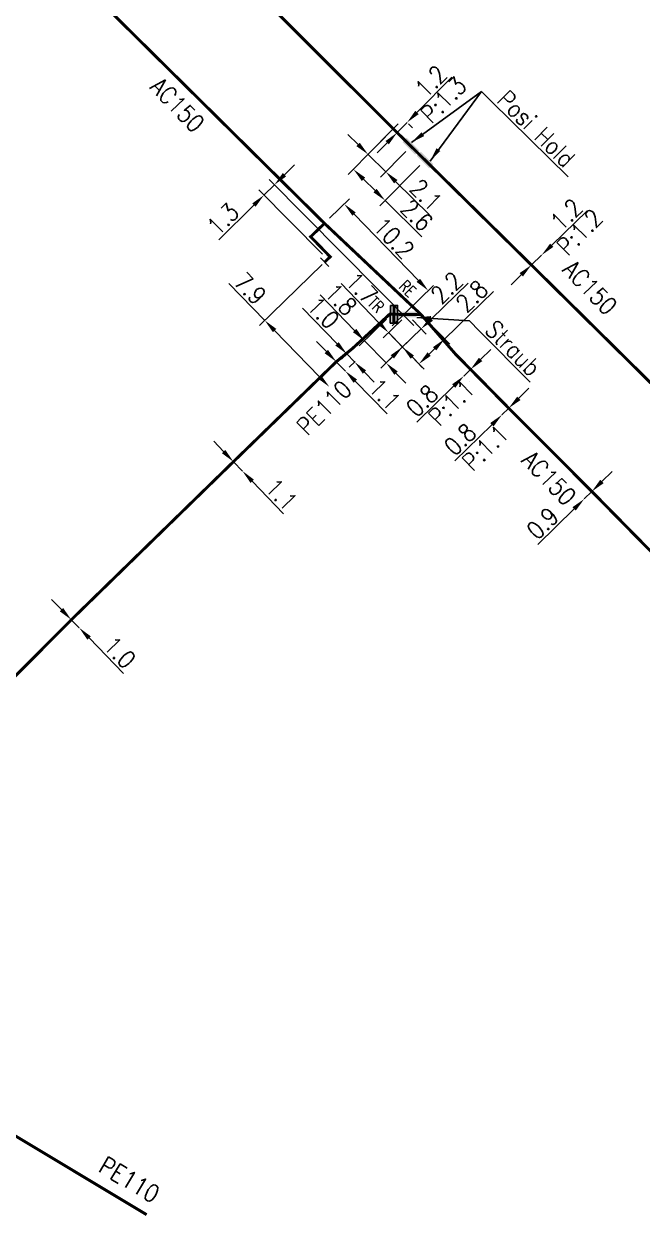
# Model space of a CAD drawing. Header units: millimetres. Extents: x 160996 to 162003, y 120996 to 122000.
# Drawn here: x 161635.1 to 161687.5, y 120999.9 to 121100.8 of the extents above; entities that cross this region are included whole.
import ezdxf
from ezdxf.enums import TextEntityAlignment as Align

# ---------------------------------------------------------------- set-up
doc = ezdxf.new("R2010")
doc.units = ezdxf.units.MM
doc.header["$PDMODE"] = 34
doc.linetypes.add('L_25_AP', pattern=[2000, 1000, 1000])
doc.linetypes.add('L_25_PE', pattern=[2000, 1000, 1000])
doc.layers.get('0').update_dxf_attribs({"linetype": 'CONTINUOUS'})
doc.layers.get('Defpoints').update_dxf_attribs({"linetype": 'CONTINUOUS'})
doc.layers.add('L_150', color=1, linetype='CONTINUOUS')
doc.layers.add('L_340', color=7, linetype='CONTINUOUS')
doc.styles.get("Standard").update_dxf_attribs({"font": 'romans.shx', "width": 0.85})
doc.dimstyles.get("Standard").update_dxf_attribs({"dimtxt": 1.5, "dimasz": 1.2, "dimexe": 0.625, "dimexo": 0.625, "dimgap": 0.25, "dimtad": 1, "dimdec": 1, "dimzin": 0, "dimdsep": 46, "dimtxsty": 'Standard', "dimcen": -0.5, "dimadec": 0, "dimazin": 0, "dimtfac": 1, "dimtdec": 1, "dimtmove": 0, "dimatfit": 3, "dimfxl": 0, "dimtolj": 1, "dimtzin": 0, "dimarcsym": 0})

# ---------------------------------------------------------------- blocks, each defined once
blk = doc.blocks.new('*D1552')
at = {"layer": 'Defpoints', "color": 0, "linetype": 'Continuous', "transparency": 16777216}
for p in [(161667.25, 121092.76), (161667.9, 121090.43), (161664.27, 121089.74)]:
    blk.add_point(p, dxfattribs=at)
at = {"layer": 'L_340', "color": 0, "linetype": 'Continuous', "lineweight": -2, "transparency": 16777216}
for p, q in [((161666.81, 121092.32), (161663.84, 121089.3)), ((161663.42, 121090.59), (161662.56, 121091.43)), ((161664.27, 121089.74), (161665.77, 121088.27)), ((161667.46, 121089.99), (161665.33, 121087.82)), ((161666.62, 121087.43), (161669.48, 121084.61))]:
    blk.add_line(p, q, dxfattribs=at)
at = {"layer": 'L_340', "color": 0, "linetype": 'Continuous', "transparency": 16777216}
for points in [[(161663.56, 121090.73), (161663.28, 121090.44), (161664.27, 121089.74)], [(161666.76, 121087.57), (161666.48, 121087.28), (161665.77, 121088.27)]]:
    blk.add_solid(points, dxfattribs=at)
at = {"layer": 'L_340', "color": 0, "linetype": 'Continuous', "transparency": 16777216, "insert": (161669.18, 121086.31), "char_height": 1.5, "attachment_point": 5, "rotation": 315.4218}
blk.add_mtext('\\A1;2.1', dxfattribs=at)
blk = doc.blocks.new('*D1559')
at = {"layer": 'Defpoints', "color": 0, "linetype": 'Continuous', "transparency": 16777216}
for p in [(161671.66, 121072.85), (161672.38, 121070.98), (161672.38, 121070.98)]:
    blk.add_point(p, dxfattribs=at)
at = {"layer": 'L_150', "color": 0, "linetype": 'Continuous', "lineweight": -2, "transparency": 16777216}
for p, q in [((161673.8, 121072.38), (161674.66, 121073.23)), ((161672.1, 121072.4), (161673.39, 121071.1)), ((161672.95, 121071.54), (161672.38, 121070.98)), ((161671.52, 121070.14), (161668.41, 121067.07)), ((161672.82, 121070.53), (161672.82, 121070.53))]:
    blk.add_line(p, q, dxfattribs=at)
at = {"layer": 'L_150', "color": 0, "linetype": 'Continuous', "transparency": 16777216}
for points in [[(161673.66, 121072.53), (161673.94, 121072.24), (161672.95, 121071.54)], [(161671.38, 121070.28), (161671.66, 121069.99), (161672.38, 121070.98)]]:
    blk.add_solid(points, dxfattribs=at)
at = {"layer": 'L_150', "color": 0, "linetype": 'Continuous', "transparency": 16777216, "insert": (161668.84, 121068.89), "char_height": 1.5, "attachment_point": 5, "rotation": 44.6023}
blk.add_mtext('\\A1;0.8', dxfattribs=at)
blk = doc.blocks.new('*D1560')
at = {"layer": 'Defpoints', "color": 0, "linetype": 'Continuous', "transparency": 16777216}
for p in [(161661.58, 121072.19), (161662.35, 121071.4), (161662.35, 121071.4)]:
    blk.add_point(p, dxfattribs=at)
at = {"layer": 'L_150', "color": 0, "linetype": 'Continuous', "lineweight": -2, "transparency": 16777216}
for p, q in [((161660.74, 121073.05), (161659.9, 121073.9)), ((161661.58, 121072.19), (161662.35, 121071.4)), ((161663.19, 121070.55), (161665.89, 121067.79))]:
    blk.add_line(p, q, dxfattribs=at)
at = {"layer": 'L_150', "color": 0, "linetype": 'Continuous', "transparency": 16777216}
for points in [[(161660.88, 121073.19), (161660.59, 121072.91), (161661.58, 121072.19)], [(161663.33, 121070.69), (161663.04, 121070.41), (161662.35, 121071.4)]]:
    blk.add_solid(points, dxfattribs=at)
at = {"layer": 'L_150', "color": 0, "linetype": 'Continuous', "transparency": 16777216, "insert": (161665.68, 121069.43), "char_height": 1.5, "attachment_point": 5, "rotation": 314.4401}
blk.add_mtext('\\A1;1.1', dxfattribs=at)
blk = doc.blocks.new('*D1561')
at = {"layer": 'Defpoints', "color": 0, "linetype": 'Continuous', "transparency": 16777216}
for p in [(161667.58, 121076.19), (161665.85, 121074.81), (161667.18, 121073.44)]:
    blk.add_point(p, dxfattribs=at)
at = {"layer": 'L_340', "color": 0, "linetype": 'Continuous', "lineweight": -2, "transparency": 16777216}
for p, q in [((161669.63, 121075.81), (161672.76, 121078.85)), ((161667.18, 121073.44), (161668.76, 121074.97)), ((161668.02, 121075.74), (161669.2, 121074.52)), ((161666.29, 121074.36), (161667.62, 121072.99)), ((161666.32, 121072.6), (161665.46, 121071.76))]:
    blk.add_line(p, q, dxfattribs=at)
at = {"layer": 'L_340', "color": 0, "linetype": 'Continuous', "transparency": 16777216}
for points in [[(161669.49, 121075.95), (161669.77, 121075.66), (161668.76, 121074.97)], [(161666.18, 121072.74), (161666.46, 121072.46), (161667.18, 121073.44)]]:
    blk.add_solid(points, dxfattribs=at)
at = {"layer": 'L_340', "color": 0, "linetype": 'Continuous', "transparency": 16777216, "insert": (161670.93, 121078.46), "char_height": 1.5, "attachment_point": 5, "rotation": 44.1519}
blk.add_mtext('\\A1;2.2', dxfattribs=at)
blk = doc.blocks.new('*D1562')
at = {"layer": 'Defpoints', "color": 0, "linetype": 'Continuous', "transparency": 16777216}
for p in [(161652.87, 121063.73), (161653.63, 121062.94), (161653.63, 121062.94)]:
    blk.add_point(p, dxfattribs=at)
at = {"layer": 'L_150', "color": 0, "linetype": 'Continuous', "lineweight": -2, "transparency": 16777216}
for p, q in [((161652.03, 121064.59), (161651.2, 121065.46)), ((161652.87, 121063.73), (161653.63, 121062.94)), ((161654.46, 121062.07), (161657.12, 121059.32))]:
    blk.add_line(p, q, dxfattribs=at)
at = {"layer": 'L_150', "color": 0, "linetype": 'Continuous', "transparency": 16777216}
for points in [[(161652.18, 121064.73), (161651.89, 121064.45), (161652.87, 121063.73)], [(161654.61, 121062.21), (161654.32, 121061.93), (161653.63, 121062.94)]]:
    blk.add_solid(points, dxfattribs=at)
at = {"layer": 'L_150', "color": 0, "linetype": 'Continuous', "transparency": 16777216, "insert": (161656.93, 121060.96), "char_height": 1.5, "attachment_point": 5, "rotation": 313.94}
blk.add_mtext('\\A1;1.1', dxfattribs=at)
blk = doc.blocks.new('*D1563')
at = {"layer": 'Defpoints', "color": 0, "linetype": 'Continuous', "transparency": 16777216}
for p in [(161660.84, 121080.86), (161660.99, 121070.06), (161660.99, 121070.06)]:
    blk.add_point(p, dxfattribs=at)
at = {"layer": 'L_340', "color": 0, "linetype": 'Continuous', "lineweight": -2, "transparency": 16777216}
for p, q in [((161660.39, 121080.42), (161655.07, 121075.25)), ((161655.52, 121075.69), (161652.49, 121078.8)), ((161660.15, 121070.92), (161656.35, 121074.83)), ((161661.43, 121070.49), (161661.43, 121070.49))]:
    blk.add_line(p, q, dxfattribs=at)
at = {"layer": 'L_340', "color": 0, "linetype": 'Continuous', "transparency": 16777216}
for points in [[(161656.5, 121074.97), (161656.21, 121074.69), (161655.52, 121075.69)], [(161660.29, 121071.06), (161660.01, 121070.78), (161660.99, 121070.06)]]:
    blk.add_solid(points, dxfattribs=at)
at = {"layer": 'L_340', "color": 0, "linetype": 'Continuous', "transparency": 16777216, "insert": (161654.3, 121078.38), "char_height": 1.5, "attachment_point": 5, "rotation": 314.1519}
blk.add_mtext('\\A1;7.9', dxfattribs=at)
blk = doc.blocks.new('*D1564')
at = {"layer": 'Defpoints', "color": 0, "linetype": 'Continuous', "transparency": 16777216}
for p in [(161656.34, 121087.17), (161660.84, 121080.86), (161668.59, 121074.8)]:
    blk.add_point(p, dxfattribs=at)
at = {"layer": 'L_340', "color": 0, "linetype": 'Continuous', "lineweight": -2, "transparency": 16777216}
for p, q in [((161657.19, 121088.02), (161658.04, 121088.86)), ((161656.34, 121087.17), (161655.45, 121086.29)), ((161668.15, 121075.25), (161655.9, 121087.61)), ((161660.4, 121081.3), (161655.01, 121086.73)), ((161654.6, 121085.45), (161651.62, 121082.5))]:
    blk.add_line(p, q, dxfattribs=at)
at = {"layer": 'L_340', "color": 0, "linetype": 'Continuous', "transparency": 16777216}
for points in [[(161657.05, 121088.16), (161657.33, 121087.87), (161656.34, 121087.17)], [(161654.46, 121085.59), (161654.74, 121085.3), (161655.45, 121086.29)]]:
    blk.add_solid(points, dxfattribs=at)
at = {"layer": 'L_340', "color": 0, "linetype": 'Continuous', "transparency": 16777216, "insert": (161651.98, 121084.26), "char_height": 1.5, "attachment_point": 5, "rotation": 44.7405}
blk.add_mtext('\\A1;1.3', dxfattribs=at)
blk = doc.blocks.new('L_340_02')
at = {"color": 0, "linetype": 'Continuous'}
blk.add_solid([(-0.75, 0.25), (0.75, 0.25), (-0.75, -0.25), (0.75, -0.25)], dxfattribs=at)
at = {"color": 0, "linetype": 'Continuous', "width": 0.75, "flags": 3}
for tag, p in [('DEF_LEG', (0, -4.75)), ('DEF_COUP', (0, -7.25)), ('DEF_TYPE', (0, -9.75))]:
    blk.add_attdef(tag, text='', height=1.2, dxfattribs=at).set_placement(p, align=Align.MIDDLE)
blk = doc.blocks.new('L_340_07')
at = {"color": 0, "linetype": 'Continuous', "const_width": 0.25, "flags": 128}
blk.add_lwpolyline([(0, 0), (0.35, 0)], dxfattribs=at)
at = {"color": 0, "linetype": 'Continuous', "flags": 128}
blk.add_lwpolyline([(0.35, -0.5), (0.35, 0.5)], dxfattribs=at)
at = {"color": 0, "linetype": 'Continuous', "width": 0.75, "flags": 3}
for tag, p in [('DEF_LEG', (0.72, -3.47)), ('DEF_COUP', (0.72, -5.97)), ('DEF_TYPE', (0.72, -8.47))]:
    blk.add_attdef(tag, text='', height=1.2, dxfattribs=at).set_placement(p, align=Align.MIDDLE)
blk = doc.blocks.new('L_340_21')
at = {"linetype": 'Continuous'}
blk.add_hatch(color=0, dxfattribs=at).paths.add_polyline_path([(0.125, 0.75), (-0.125, 0.75), (-0.125, -0.75), (0.125, -0.75)])
at = {"color": 0, "linetype": 'Continuous'}
blk.add_lwpolyline([(-0.125, 0.75), (0.125, 0.75), (0.125, -0.75), (-0.125, -0.75)], close=True, dxfattribs=at)
at = {"color": 0, "linetype": 'Continuous', "width": 0.75}
for tag, height, flags, p in [('RE', 1.5, 8, (0, 3)), ('DEF_LEG', 1.2, 3, (0, -5)), ('DEF_COUP', 1.2, 3, (0, -7.5)), ('DEF_TYPE', 1.2, 3, (0, -10))]:
    blk.add_attdef(tag, text='', height=height, dxfattribs=dict(at, flags=flags)).set_placement(p, align=Align.MIDDLE)
blk = doc.blocks.new('L_340_19')
at = {"linetype": 'Continuous'}
blk.add_hatch(color=0, dxfattribs=at).paths.add_polyline_path([(0.12, 0.75), (-0.12, 0.75), (-0.12, -0.75), (0.12, -0.75)])
at = {"color": 0, "linetype": 'Continuous'}
blk.add_lwpolyline([(-0.12, 0.75), (0.12, 0.75), (0.12, -0.75), (-0.12, -0.75)], close=True, dxfattribs=at)
at = {"color": 0, "linetype": 'Continuous', "width": 0.75}
for tag, height, flags, p in [('TR', 1, 8, (0, 1.98)), ('DEF_LEG', 1.2, 3, (0, -5)), ('DEF_COUP', 1.2, 3, (0, -7.5)), ('DEF_TYPE', 1.2, 3, (0, -10))]:
    blk.add_attdef(tag, text='', height=height, dxfattribs=dict(at, flags=flags)).set_placement(p, align=Align.MIDDLE)
blk = doc.blocks.new('*D1579')
at = {"layer": 'Defpoints', "color": 0, "linetype": 'Continuous', "transparency": 16777216}
for p in [(161678.96, 121081.21), (161678.96, 121081.21), (161678.1, 121080.38)]:
    blk.add_point(p, dxfattribs=at)
at = {"layer": 'L_150', "color": 0, "linetype": 'Continuous', "lineweight": -2, "transparency": 16777216}
for p, q in [((161679.82, 121082.05), (161682.83, 121084.97)), ((161678.1, 121080.38), (161678.96, 121081.21)), ((161677.24, 121079.54), (161676.38, 121078.71))]:
    blk.add_line(p, q, dxfattribs=at)
at = {"layer": 'L_150', "color": 0, "linetype": 'Continuous', "transparency": 16777216}
for points in [[(161679.69, 121082.19), (161679.96, 121081.91), (161678.96, 121081.21)], [(161677.1, 121079.69), (161677.38, 121079.4), (161678.1, 121080.38)]]:
    blk.add_solid(points, dxfattribs=at)
at = {"layer": 'L_150', "color": 0, "linetype": 'Continuous', "transparency": 16777216, "insert": (161681.06, 121084.65), "char_height": 1.5, "attachment_point": 5, "rotation": 44.1744}
blk.add_mtext('\\A1;1.2', dxfattribs=at)
blk = doc.blocks.new('*D1580')
at = {"layer": 'Defpoints', "color": 0, "linetype": 'Continuous', "transparency": 16777216}
for p in [(161667.25, 121092.76), (161667.57, 121092.44), (161666.4, 121091.91)]:
    blk.add_point(p, dxfattribs=at)
at = {"layer": 'L_150', "color": 0, "linetype": 'Continuous', "lineweight": -2, "transparency": 16777216}
for p, q in [((161668.41, 121093.29), (161671.36, 121096.28)), ((161666.73, 121091.58), (161667.57, 121092.44)), ((161667.69, 121092.32), (161668.02, 121092)), ((161666.85, 121091.47), (161667.18, 121091.15)), ((161665.89, 121090.73), (161665.05, 121089.88))]:
    blk.add_line(p, q, dxfattribs=at)
at = {"layer": 'L_150', "color": 0, "linetype": 'Continuous', "transparency": 16777216}
for points in [[(161668.27, 121093.43), (161668.56, 121093.15), (161667.57, 121092.44)], [(161665.75, 121090.87), (161666.03, 121090.59), (161666.73, 121091.58)]]:
    blk.add_solid(points, dxfattribs=at)
at = {"layer": 'L_150', "color": 0, "linetype": 'Continuous', "transparency": 16777216, "insert": (161669.59, 121095.92), "char_height": 1.5, "attachment_point": 5, "rotation": 45.4218}
blk.add_mtext('\\A1;1.2', dxfattribs=at)
blk = doc.blocks.new('*D1581')
at = {"layer": 'Defpoints', "color": 0, "linetype": 'Continuous', "transparency": 16777216}
for p in [(161667.25, 121092.76), (161669.09, 121089.26), (161663.03, 121088.48)]:
    blk.add_point(p, dxfattribs=at)
at = {"layer": 'L_340', "color": 0, "linetype": 'Continuous', "lineweight": -2, "transparency": 16777216}
for p, q in [((161666.81, 121092.32), (161662.59, 121088.03)), ((161668.65, 121088.81), (161665.28, 121085.39)), ((161663.88, 121087.64), (161664.86, 121086.67)), ((161665.72, 121085.83), (161668.83, 121082.76))]:
    blk.add_line(p, q, dxfattribs=at)
at = {"layer": 'L_340', "color": 0, "linetype": 'Continuous', "transparency": 16777216}
for points in [[(161664.02, 121087.78), (161663.74, 121087.49), (161663.03, 121088.48)], [(161665, 121086.82), (161664.72, 121086.53), (161665.72, 121085.83)]]:
    blk.add_solid(points, dxfattribs=at)
at = {"layer": 'L_340', "color": 0, "linetype": 'Continuous', "transparency": 16777216, "insert": (161668.4, 121084.59), "char_height": 1.5, "attachment_point": 5, "rotation": 315.4218}
blk.add_mtext('\\A1;2.6', dxfattribs=at)
blk = doc.blocks.new('*D1587')
at = {"layer": 'Defpoints', "color": 0, "linetype": 'Continuous', "transparency": 16777216}
for p in [(161683.22, 121061.21), (161682.58, 121060.58), (161682.58, 121060.58)]:
    blk.add_point(p, dxfattribs=at)
at = {"layer": 'L_150', "color": 0, "linetype": 'Continuous', "lineweight": -2, "transparency": 16777216}
for p, q in [((161684.07, 121062.06), (161684.93, 121062.9)), ((161683.22, 121061.21), (161682.58, 121060.58)), ((161681.72, 121059.74), (161678.65, 121056.72))]:
    blk.add_line(p, q, dxfattribs=at)
at = {"layer": 'L_150', "color": 0, "linetype": 'Continuous', "transparency": 16777216}
for points in [[(161683.93, 121062.2), (161684.21, 121061.91), (161683.22, 121061.21)], [(161681.58, 121059.88), (161681.86, 121059.6), (161682.58, 121060.58)]]:
    blk.add_solid(points, dxfattribs=at)
at = {"layer": 'L_150', "color": 0, "linetype": 'Continuous', "transparency": 16777216, "insert": (161679.05, 121058.52), "char_height": 1.5, "attachment_point": 5, "rotation": 44.5314}
blk.add_mtext('\\A1;0.9', dxfattribs=at)
blk = doc.blocks.new('*D1588')
at = {"layer": 'Defpoints', "color": 0, "linetype": 'Continuous', "transparency": 16777216}
for p in [(161676.18, 121068.26), (161675.61, 121067.7), (161675.61, 121067.7)]:
    blk.add_point(p, dxfattribs=at)
at = {"layer": 'L_150', "color": 0, "linetype": 'Continuous', "lineweight": -2, "transparency": 16777216}
for p, q in [((161677.04, 121069.1), (161677.89, 121069.94)), ((161676.18, 121068.26), (161675.61, 121067.7)), ((161674.75, 121066.86), (161671.63, 121063.8))]:
    blk.add_line(p, q, dxfattribs=at)
at = {"layer": 'L_150', "color": 0, "linetype": 'Continuous', "transparency": 16777216}
for points in [[(161676.9, 121069.24), (161677.18, 121068.95), (161676.18, 121068.26)], [(161674.61, 121067), (161674.89, 121066.71), (161675.61, 121067.7)]]:
    blk.add_solid(points, dxfattribs=at)
at = {"layer": 'L_150', "color": 0, "linetype": 'Continuous', "transparency": 16777216, "insert": (161672.06, 121065.62), "char_height": 1.5, "attachment_point": 5, "rotation": 44.4093}
blk.add_mtext('\\A1;0.8', dxfattribs=at)
blk = doc.blocks.new('*D1589')
at = {"layer": 'Defpoints', "color": 0, "linetype": 'Continuous', "transparency": 16777216}
for p in [(161662.97, 121073.33), (161663.13, 121072.17), (161663.63, 121072.65)]:
    blk.add_point(p, dxfattribs=at)
at = {"layer": 'L_150', "color": 0, "linetype": 'Continuous', "lineweight": -2, "transparency": 16777216}
for p, q in [((161661.64, 121073.71), (161658.72, 121076.72)), ((161662.52, 121072.9), (161662.02, 121072.41)), ((161663.13, 121072.17), (161662.47, 121072.85)), ((161663.18, 121072.22), (161662.68, 121071.73)), ((161663.97, 121071.31), (161664.8, 121070.45))]:
    blk.add_line(p, q, dxfattribs=at)
at = {"layer": 'L_150', "color": 0, "linetype": 'Continuous', "transparency": 16777216}
for points in [[(161661.78, 121073.85), (161661.49, 121073.57), (161662.47, 121072.85)], [(161664.11, 121071.45), (161663.83, 121071.17), (161663.13, 121072.17)]]:
    blk.add_solid(points, dxfattribs=at)
at = {"layer": 'L_150', "color": 0, "linetype": 'Continuous', "transparency": 16777216, "insert": (161660.48, 121076.34), "char_height": 1.5, "attachment_point": 5, "rotation": 314.1519}
blk.add_mtext('\\A1;1.0', dxfattribs=at)
blk = doc.blocks.new('*D1590')
at = {"layer": 'Defpoints', "color": 0, "linetype": 'Continuous', "transparency": 16777216}
for p in [(161660.56, 121083.91), (161669.36, 121078.22), (161665.85, 121074.81)]:
    blk.add_point(p, dxfattribs=at)
at = {"layer": 'L_150', "color": 0, "linetype": 'Continuous', "lineweight": -2, "transparency": 16777216}
for p, q in [((161661.01, 121084.35), (161662.7, 121085.98)), ((161663.08, 121084.69), (161668.53, 121079.08)), ((161666.3, 121075.24), (161669.81, 121078.65))]:
    blk.add_line(p, q, dxfattribs=at)
at = {"layer": 'L_150', "color": 0, "linetype": 'Continuous', "transparency": 16777216}
for points in [[(161663.23, 121084.82), (161662.94, 121084.55), (161662.25, 121085.55)], [(161668.67, 121079.22), (161668.38, 121078.94), (161669.36, 121078.22)]]:
    blk.add_solid(points, dxfattribs=at)
at = {"layer": 'L_150', "color": 0, "linetype": 'Continuous', "transparency": 16777216, "insert": (161666.45, 121082.65), "char_height": 1.5, "attachment_point": 5, "rotation": 314.1519}
blk.add_mtext('\\A1;10.2', dxfattribs=at)
blk = doc.blocks.new('*D1601')
at = {"layer": 'Defpoints', "color": 0, "linetype": 'Continuous', "transparency": 16777216}
for p in [(161639.14, 121050.35), (161639.81, 121049.67), (161639.81, 121049.67)]:
    blk.add_point(p, dxfattribs=at)
at = {"layer": 'L_150', "color": 0, "linetype": 'Continuous', "lineweight": -2, "transparency": 16777216}
for p, q in [((161638.31, 121051.21), (161637.47, 121052.06)), ((161639.14, 121050.35), (161639.81, 121049.67)), ((161640.65, 121048.81), (161643.57, 121045.81))]:
    blk.add_line(p, q, dxfattribs=at)
at = {"layer": 'L_150', "color": 0, "linetype": 'Continuous', "transparency": 16777216}
for points in [[(161638.45, 121051.35), (161638.16, 121051.07), (161639.14, 121050.35)], [(161640.79, 121048.95), (161640.5, 121048.67), (161639.81, 121049.67)]]:
    blk.add_solid(points, dxfattribs=at)
at = {"layer": 'L_150', "color": 0, "linetype": 'Continuous', "transparency": 16777216, "insert": (161643.24, 121047.58), "char_height": 1.5, "attachment_point": 5, "rotation": 314.3278}
blk.add_mtext('\\A1;1.0', dxfattribs=at)
blk = doc.blocks.new('*D1542')
at = {"layer": 'Defpoints', "color": 0, "linetype": 'Continuous', "transparency": 16777216}
for p in [(161666.28, 121076.21), (161668.59, 121074.8), (161665.8, 121072.09)]:
    blk.add_point(p, dxfattribs=at)
at = {"layer": 'L_340', "color": 0, "linetype": 'Continuous', "lineweight": -2, "transparency": 16777216}
for p, q in [((161663.13, 121074.83), (161660.22, 121077.84)), ((161665.83, 121075.78), (161663.52, 121073.53)), ((161665.8, 121072.09), (161663.97, 121073.97)), ((161668.15, 121074.37), (161665.35, 121071.65)), ((161666.63, 121071.23), (161667.47, 121070.37))]:
    blk.add_line(p, q, dxfattribs=at)
at = {"layer": 'L_340', "color": 0, "linetype": 'Continuous', "transparency": 16777216}
for points in [[(161663.28, 121074.97), (161662.99, 121074.69), (161663.97, 121073.97)], [(161666.78, 121071.37), (161666.49, 121071.09), (161665.8, 121072.09)]]:
    blk.add_solid(points, dxfattribs=at)
at = {"layer": 'L_340', "color": 0, "linetype": 'Continuous', "transparency": 16777216, "insert": (161661.97, 121077.46), "char_height": 1.5, "attachment_point": 5, "rotation": 314.1519}
blk.add_mtext('\\A1;1.8', dxfattribs=at)
blk = doc.blocks.new('*D738')
at = {"layer": 'Defpoints', "color": 0, "linetype": 'Continuous', "transparency": 16777216}
for p in [(161667.58, 121076.19), (161668.59, 121074.8), (161667.18, 121073.44)]:
    blk.add_point(p, dxfattribs=at)
at = {"layer": 'L_340', "color": 0, "linetype": 'Continuous', "lineweight": -2, "transparency": 16777216}
for p, q in [((161665.16, 121075.52), (161661.98, 121078.8)), ((161667.13, 121075.75), (161665.55, 121074.22)), ((161667.18, 121073.44), (161666, 121074.66)), ((161668.15, 121074.37), (161666.74, 121073)), ((161668.02, 121072.57), (161668.86, 121071.71))]:
    blk.add_line(p, q, dxfattribs=at)
at = {"layer": 'L_340', "color": 0, "linetype": 'Continuous', "transparency": 16777216}
for points in [[(161665.31, 121075.66), (161665.02, 121075.38), (161666, 121074.66)], [(161668.16, 121072.71), (161667.88, 121072.44), (161667.18, 121073.44)]]:
    blk.add_solid(points, dxfattribs=at)
at = {"layer": 'L_340', "color": 0, "linetype": 'Continuous', "transparency": 16777216, "insert": (161663.73, 121078.43), "char_height": 1.5, "attachment_point": 5, "rotation": 314.1519}
blk.add_mtext('\\A1;1.7', dxfattribs=at)
blk = doc.blocks.new('*D739')
at = {"layer": 'Defpoints', "color": 0, "linetype": 'Continuous', "transparency": 16777216}
for p in [(161668.77, 121076.17), (161665.85, 121074.81), (161668.58, 121072)]:
    blk.add_point(p, dxfattribs=at)
at = {"layer": 'L_150', "color": 0, "linetype": 'Continuous', "lineweight": -2, "transparency": 16777216}
for p, q in [((161670.76, 121074.12), (161674.9, 121078.13)), ((161669.21, 121075.72), (161671.2, 121073.67)), ((161666.29, 121074.36), (161669.02, 121071.55)), ((161669.44, 121072.83), (161669.9, 121073.28))]:
    blk.add_line(p, q, dxfattribs=at)
at = {"layer": 'L_150', "color": 0, "linetype": 'Continuous', "transparency": 16777216}
for points in [[(161669.76, 121073.42), (161670.04, 121073.14), (161670.76, 121074.12)], [(161669.3, 121072.98), (161669.58, 121072.69), (161668.58, 121072)]]:
    blk.add_solid(points, dxfattribs=at)
at = {"layer": 'L_150', "color": 0, "linetype": 'Continuous', "transparency": 16777216, "insert": (161673.06, 121077.74), "char_height": 1.5, "attachment_point": 5, "rotation": 44.1519}
blk.add_mtext('\\A1;2.8', dxfattribs=at)

msp = doc.modelspace()

# ---------------------------------------------------------------- linework, layer by layer
at = {"layer": 'L_150', "linetype": 'L_25_AP', "const_width": 0.25, "flags": 128}
for points in [[(161758.04, 121000), (161755.48, 121002.66), (161749.18, 121009.11), (161743.55, 121014.84), (161737.92, 121020.56), (161730.63, 121027.77), (161723.62, 121034.91), (161717.05, 121041.41), (161701.25, 121057.15), (161689.22, 121069.39), (161689.22, 121069.39), (161678.1, 121080.38), (161666.4, 121091.91), (161650.32, 121107.96), (161639.2, 121118.93), (161630.85, 121127.08), (161626.54, 121131.28), (161615.51, 121142.53), (161615.51, 121142.53), (161607.76, 121150.32), (161598.03, 121160.07), (161586.34, 121171.8), (161577.28, 121181.11), (161569.01, 121189.45), (161560.86, 121197.97), (161549.08, 121209.66), (161541.2, 121217.46), (161532.13, 121226.47), (161521.85, 121236.65), (161514.57, 121243.98), (161502.87, 121256.17), (161499.41, 121259.54), (161499.41, 121259.54), (161491.17, 121267.54), (161490.83, 121267.88), (161489.89, 121271.42), (161489.15, 121274.23), (161487, 121282.42), (161485.38, 121287.3), (161485.32, 121288.07), (161483.47, 121293.81), (161480.32, 121303.37), (161478.64, 121308.36), (161478.13, 121309.87), (161469.61, 121335.12), (161467.59, 121340.8), (161465.01, 121348.09), (161465.01, 121348.09), (161465.01, 121348.09), (161464.15, 121348.46), (161464.04, 121348.8), (161463.01, 121351.88), (161463.79, 121353.19), (161452.53, 121388.09), (161452.08, 121389.27), (161452.08, 121389.27)], [(161483.88, 121261.37), (161484.85, 121260.39), (161485.43, 121259.79), (161484.94, 121259.3), (161490.22, 121254.2), (161492.51, 121251.92), (161497.4, 121247.07), (161526.39, 121218.24), (161533.57, 121210.76), (161547.04, 121197.33), (161557.48, 121187.06), (161573.55, 121170.96), (161581.21, 121163.1), (161589.17, 121154.86), (161601.52, 121142.5), (161609.59, 121134.43), (161609.59, 121134.43), (161630.92, 121113.24), (161630.92, 121113.24), (161660.58, 121083.9), (161668.77, 121076.17), (161671.66, 121072.85), (161676.18, 121068.26), (161683.22, 121061.21), (161699.63, 121044.54), (161708.22, 121035.8), (161713.95, 121030.04), (161722.77, 121021.18), (161730.04, 121013.65), (161736.57, 121007.17), (161741.74, 121001.96), (161743.69, 121000)], [(161660.84, 121080.86), (161661.06, 121081.07), (161659.41, 121082.77), (161660.58, 121083.9)], [(161666.28, 121076.21), (161667.58, 121076.19), (161668.77, 121076.17)]]:
    msp.add_lwpolyline(points, dxfattribs=at)
at = {"layer": 'L_150', "linetype": 'L_25_PE', "const_width": 0.25, "flags": 128}
msp.add_lwpolyline([(161645.52, 121000), (161630.3, 121009.13), (161624.35, 121012.7), (161619.68, 121015.71), (161612.51, 121020.2), (161612.12, 121020.94), (161611.98, 121021.84), (161612.02, 121022.61), (161612.35, 121023.39), (161621.09, 121032.38), (161629.2, 121040.36), (161639.14, 121050.35), (161652.87, 121063.73), (161661.58, 121072.19), (161662.97, 121073.33), (161666.09, 121076.21), (161666.28, 121076.21)], dxfattribs=at)

# ---------------------------------------------------------------- block references
at = {"layer": 'L_340'}
for name, p, rotation in [('L_340_02', (161667.9, 121090.43), 315.4217704277229), ('L_340_02', (161669.09, 121089.26), 315.4217704277229), ('L_340_07', (161660.84, 121080.86), 224.151880451092)]:
    msp.add_blockref(name, p, dxfattribs=dict(at, rotation=rotation))
ref = msp.add_blockref('L_340_21', (161666.64, 121076.21), dxfattribs=at)
ref.add_attrib('RE', 'RE', dxfattribs={"layer": '0', "color": 0, "linetype": 'Continuous', "height": 1, "rotation": 315.3089, "width": 0.75}).set_placement((161667.62, 121078.38), align=Align.MIDDLE)
ref = msp.add_blockref('L_340_19', (161666.28, 121076.21), dxfattribs=dict(at, rotation=359.1518804498883))
ref.add_attrib('TR', 'TR', dxfattribs={"layer": '0', "color": 0, "linetype": 'Continuous', "height": 1, "rotation": 315.3089, "width": 0.75}).set_placement((161664.94, 121077.02), align=Align.MIDDLE)
msp.add_blockref('L_340_02', (161667.58, 121076.19), dxfattribs=at)

# ---------------------------------------------------------------- texts
at = {"layer": 'L_150', "linetype": 'Continuous', "width": 0.85}
for s, rotation, p in [('P:1.3', 45.4218, (161669.64, 121092.26)), ('AC150', 314.0319, (161645.71, 121095.35)), ('P:1.2', 45.4218, (161681.16, 121081.06)), ('AC150', 314.0319, (161680.65, 121079.9)), ('PE110', 44.7284, (161659.14, 121065.84)), ('P:1.1', 44.6023, (161670.29, 121066.63)), ('P:1.1', 44.4093, (161673.14, 121062.82)), ('AC150', 314.0319, (161677.18, 121063.77)), ('PE110', 329.049, (161641.33, 121003.72))]:
    msp.add_text(s, height=1.5, rotation=rotation, dxfattribs=at).set_placement(p)
at = {"layer": 'L_340', "linetype": 'Continuous', "char_height": 1.5, "attachment_point": 7}
for s, insert, rotation in [('\\A1;Posi Hold', (161675.08, 121094.23), 315.4218), ('\\A1;Straub', (161674.06, 121074.78), 314.7731)]:
    msp.add_mtext(s, dxfattribs=dict(at, insert=insert, rotation=rotation))

# ---------------------------------------------------------------- dimensions: what is measured, and where the dimension line sits
at = {"layer": 'L_150', "linetype": 'Continuous'}
for base, p1, p2, angle, picture, middle in [((161667.57, 121092.44), (161666.4, 121091.91), (161667.25, 121092.76), 225.4218, '*D1580', (161670.31, 121095.21)), ((161669.36, 121078.22), (161660.56, 121083.91), (161665.85, 121074.81), 134.1519, '*D1590', (161665.73, 121081.96)), ((161678.96, 121081.21), (161678.1, 121080.38), (161678.96, 121081.21), 224.1744, '*D1579', (161681.76, 121083.93)), ((161663.133, 121072.1671), (161662.9688, 121073.3323), (161663.6308, 121072.6504), 134.1519, '*D1589', (161659.7582, 121075.6434)), ((161662.35, 121071.4), (161661.58, 121072.19), (161662.35, 121071.4), 134.4401, '*D1560', (161664.97, 121068.73)), ((161672.38, 121070.98), (161671.66, 121072.85), (161672.38, 121070.98), 44.6023, '*D1559', (161669.54, 121068.18)), ((161675.61, 121067.7), (161676.18, 121068.26), (161675.61, 121067.7), 44.4093, '*D1588', (161672.76, 121064.91)), ((161653.63, 121062.94), (161652.87, 121063.73), (161653.63, 121062.94), 133.94, '*D1562', (161656.21, 121060.26)), ((161682.58, 121060.58), (161683.22, 121061.21), (161682.58, 121060.58), 44.5314, '*D1587', (161679.76, 121057.81)), ((161639.81, 121049.67), (161639.14, 121050.35), (161639.81, 121049.67), 134.3278, '*D1601', (161642.53, 121046.88))]:
    dim = msp.add_linear_dim(base=base, p1=p1, p2=p2, angle=angle, dimstyle='Standard', dxfattribs=at)
    dim.commit()
    dim.dimension.update_dxf_attribs({"geometry": picture, "text_midpoint": middle, "dimtype": 160})
dim = msp.add_linear_dim(base=(161668.58, 121072), p1=(161668.77, 121076.17), p2=(161665.85, 121074.81), angle=44.1519, text='2.8', dimstyle='Standard', dxfattribs=at)
dim.commit()
dim.dimension.update_dxf_attribs({"geometry": '*D739', "text_midpoint": (161673.76, 121077.02), "dimtype": 160})
at = {"layer": 'L_340', "linetype": 'Continuous'}
for base, p1, p2, angle, picture, middle in [((161664.27, 121089.74), (161667.9, 121090.43), (161667.25, 121092.76), 315.4218, '*D1552', (161668.48, 121085.6)), ((161656.34, 121087.1707), (161660.8379, 121080.856), (161668.5947, 121074.8045), 224.7405, '*D1564', (161652.6858, 121083.5494)), ((161660.99, 121070.06), (161660.84, 121080.86), (161660.99, 121070.06), 134.1519, '*D1563', (161653.58, 121077.69)), ((161667.18, 121073.44), (161667.58, 121076.19), (161665.85, 121074.81), 44.1519, '*D1561', (161671.62, 121077.75))]:
    dim = msp.add_linear_dim(base=base, p1=p1, p2=p2, angle=angle, dimstyle='Standard', dxfattribs=at)
    dim.commit()
    dim.dimension.update_dxf_attribs({"geometry": picture, "text_midpoint": middle, "dimtype": 160})
dim = msp.add_linear_dim(base=(161663.03, 121088.48), p1=(161669.09, 121089.26), p2=(161667.25, 121092.76), angle=315.4218, text='2.6', dimstyle='Standard', dxfattribs=at)
dim.commit()
dim.dimension.update_dxf_attribs({"geometry": '*D1581', "text_midpoint": (161667.7, 121083.88), "dimtype": 160})
dim = msp.add_linear_dim(base=(161667.18, 121073.44), p1=(161667.58, 121076.19), p2=(161668.59, 121074.8), angle=134.1519, dimstyle='Standard', override={"dimatfit": 0}, dxfattribs=at)
dim.commit()
dim.dimension.update_dxf_attribs({"geometry": '*D738', "text_midpoint": (161663.02, 121077.73), "dimtype": 160})
dim = msp.add_linear_dim(base=(161665.8, 121072.09), p1=(161666.28, 121076.21), p2=(161668.59, 121074.8), angle=134.1519, text='1.8', dimstyle='Standard', override={"dimatfit": 0}, dxfattribs=at)
dim.commit()
dim.dimension.update_dxf_attribs({"geometry": '*D1542', "text_midpoint": (161661.26, 121076.76), "dimtype": 160})

# ---------------------------------------------------------------- leaders
at = {"layer": 'L_340', "linetype": 'Continuous', "annotation_type": 0, "has_hookline": 1, "hookline_direction": 0}
for points, text_width, horizontal_direction in [([(161667.94, 121090.74), (161673.87, 121095.07), (161674.73, 121094.23)], 8.86, (0.712293, -0.701882, 0)), ([(161668.4, 121075.94), (161672.86, 121075.64), (161673.71, 121074.78)], 5.83, (0.704302, -0.709901, 0))]:
    msp.add_leader(points, dimstyle='Standard', dxfattribs=dict(at, text_width=text_width, horizontal_direction=horizontal_direction))
at = {"layer": 'L_340', "linetype": 'Continuous'}
msp.add_leader([(161669.52, 121089.18), (161673.87, 121095.07)], dimstyle='Standard', dxfattribs=at)

doc.saveas('drawing.dxf')
